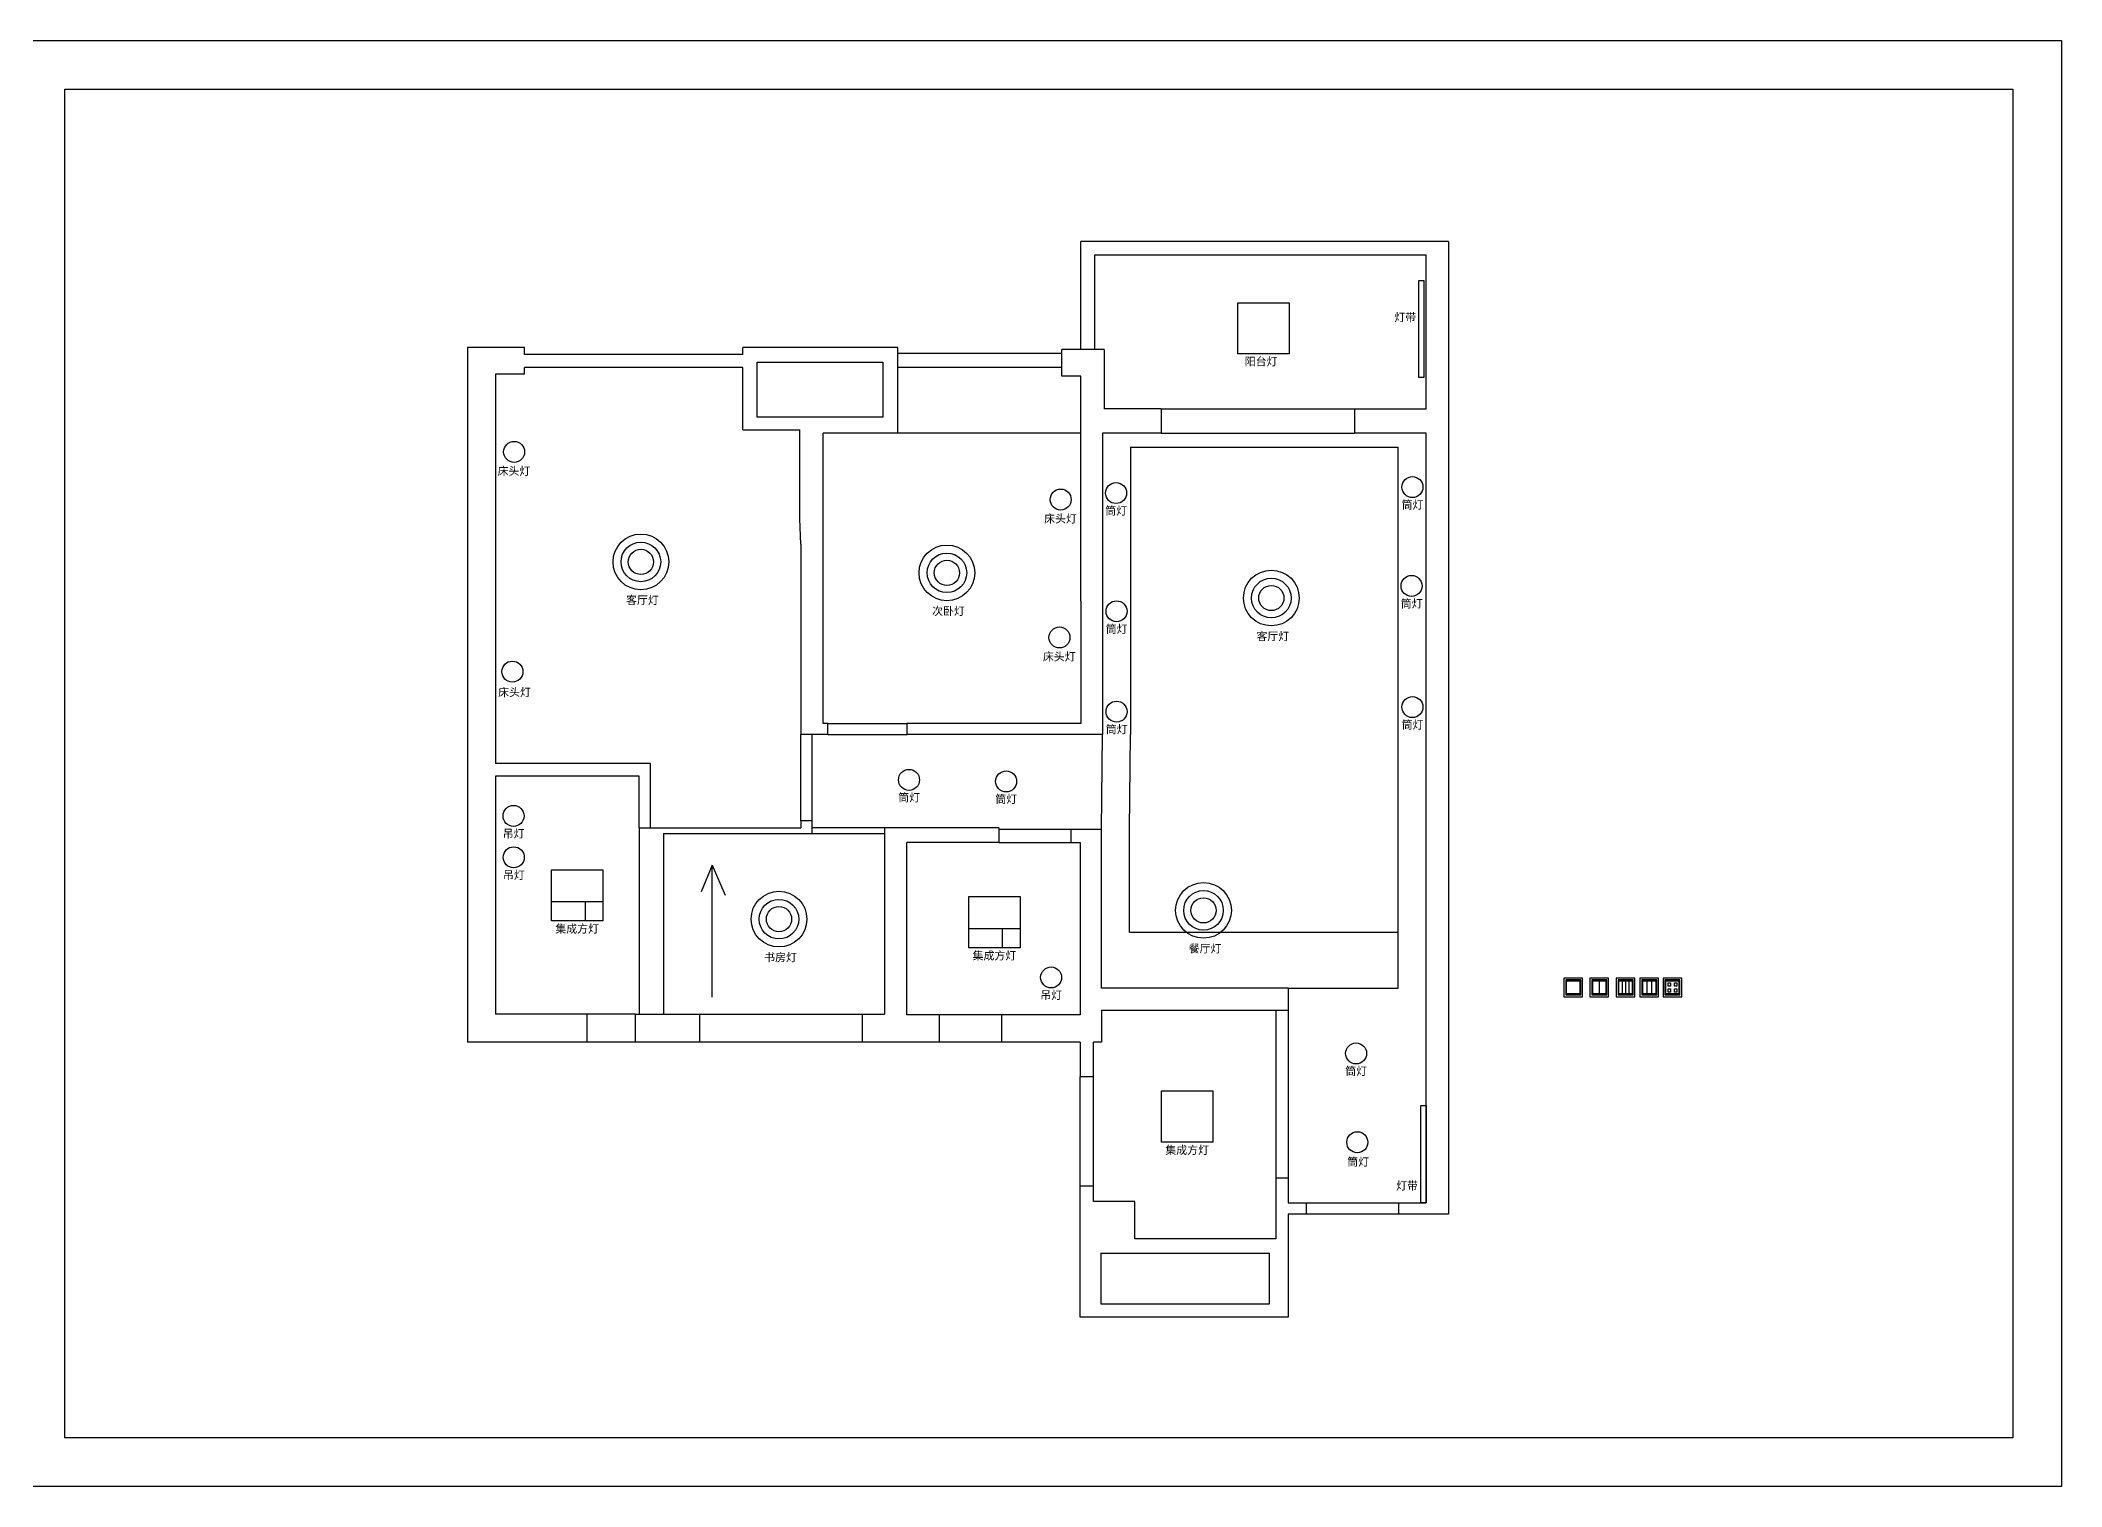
# Model space of a CAD drawing. Header units: millimetres. Extents: x -1666 to 220555, y -7114 to 28673.
# Drawn here: x 198913 to 220555, y -4928 to 10561 of the extents above; entities that cross this region are included whole.
import ezdxf

# ---------------------------------------------------------------- set-up
doc = ezdxf.new("R2010")
doc.units = ezdxf.units.MM
doc.header["$LTSCALE"] = 80
doc.styles.add('MtXpl_', font='')
doc.styles.get('MtXpl_').set_extended_font_data('SimSun')

msp = doc.modelspace()

# ---------------------------------------------------------------- linework, layer by layer
at = {"color": 2, "true_color": 0xf1eb1f}
for p, q in [((210054.911, 7251.211), (210054.911, 8406.211)), ((213989.911, 8406.211), (210054.911, 8406.211)), ((213749.911, 8261.211), (210199.911, 8261.211)), ((210199.911, 8261.211), (210199.911, 7251.211)), ((213749.911, 6616.211), (213749.911, 8261.211)), ((213989.911, 8406.211), (213989.911, -2008.789)), ((204094.911, 7271.211), (203484.911, 7271.211)), ((203484.911, 7271.211), (203484.911, -168.789)), ((204094.911, 7198.711), (204094.911, 7271.211)), ((206434.911, 7198.711), (204094.911, 7198.711)), ((208094.911, 7271.211), (206434.911, 7271.211)), ((206434.911, 7198.711), (206434.911, 7271.211)), ((208094.911, 7206.211), (208094.911, 7271.211)), ((209849.911, 7206.211), (208094.911, 7206.211)), ((209849.911, 6966.211), (209849.911, 7251.211)), ((210304.911, 7251.211), (209849.911, 7251.211)), ((210304.911, 7251.211), (210304.911, 6616.211)), ((203784.911, 6986.211), (203784.911, 2816.211)), ((204094.911, 6986.211), (203784.911, 6986.211)), ((204094.911, 6986.211), (204094.911, 7058.711)), ((206434.911, 7058.711), (204094.911, 7058.711)), ((206434.911, 6391.211), (206434.911, 7058.711)), ((206586.465, 7113.879), (207932.485, 7113.879)), ((206586.465, 6524.15), (206586.465, 7113.879)), ((207932.485, 7113.879), (207932.485, 6524.15)), ((209849.911, 7056.211), (208094.911, 7056.211)), ((208094.911, 6356.211), (208094.911, 7056.211)), ((210054.911, 6966.211), (209849.911, 6966.211)), ((210054.911, 4556.211), (210054.911, 6966.211)), ((207932.485, 6524.15), (206586.465, 6524.15)), ((210914.911, 6616.211), (210304.911, 6616.211)), ((210914.911, 6616.211), (210914.911, 6356.211)), ((212984.911, 6616.211), (212984.911, 6356.211)), ((212984.911, 6616.211), (213749.911, 6616.211)), ((206434.911, 6391.211), (207044.911, 6391.211)), ((207044.911, 5436.211), (207044.911, 6391.211)), ((207294.911, 3246.211), (207294.911, 6356.211)), ((210054.911, 6356.211), (208094.911, 6356.211)), ((210914.911, 6356.211), (210284.911, 6356.211)), ((210284.911, 6356.211), (210284.911, 3126.211)), ((213749.911, 6356.211), (212984.911, 6356.211)), ((213749.911, -1888.789), (213749.911, 6356.211)), ((210584.911, 6205.686), (210584.911, 3126.211)), ((213449.911, 411.211), (213449.911, 6205.686)), ((207054.911, 5166.211), (207044.911, 5436.211)), ((207054.911, 5166.211), (207054.911, 3126.211)), ((210054.911, 4556.211), (210054.911, 3246.211)), ((207344.911, 3246.211), (207294.911, 3246.211)), ((207344.911, 3126.211), (207294.911, 3126.211)), ((207344.911, 3126.211), (207344.911, 3246.211)), ((210054.911, 3246.211), (208194.911, 3246.211)), ((208194.911, 3126.211), (208194.911, 3246.211)), ((210284.911, 3126.211), (208194.911, 3126.211)), ((205444.911, 2816.211), (203784.911, 2816.211)), ((203784.911, 2681.211), (203784.911, 131.211)), ((205324.911, 2681.211), (203784.911, 2681.211)), ((207054.911, 2201.211), (207054.911, 2126.211)), ((207174.911, 2201.211), (207054.911, 2201.211)), ((207174.911, 2066.211), (207174.911, 2201.211)), ((205324.911, 2126.211), (207054.911, 2126.211)), ((205324.911, 2126.211), (205324.911, 131.211)), ((205584.911, 2066.211), (207174.911, 2066.211)), ((209174.911, 2126.211), (207949.911, 2126.211)), ((208189.911, 126.211), (208189.911, 1971.211)), ((209174.911, 1971.211), (208189.911, 1971.211)), ((209174.911, 2126.211), (209174.911, 1971.211)), ((210274.911, 2111.211), (209944.911, 2111.211)), ((209944.911, 2111.211), (209944.911, 1971.211)), ((209944.911, 1971.211), (210044.911, 1971.211)), ((210044.911, 1971.211), (210044.911, 126.211)), ((210274.911, 411.211), (210274.911, 2111.211)), ((210574.911, 1011.211), (210574.911, 2111.211)), ((212274.911, 411.211), (210274.911, 411.211)), ((212274.911, 411.211), (212274.911, -1888.789)), ((205279.911, 131.211), (203784.911, 131.211)), ((204764.911, 131.211), (204764.911, -168.789)), ((205279.911, 131.211), (205279.911, -168.789)), ((205969.911, 131.211), (205969.911, -168.789)), ((207714.911, -168.789), (207714.911, 131.211)), ((208534.911, 126.211), (208189.911, 126.211)), ((208534.911, 126.211), (208534.911, -168.789)), ((210044.911, 126.211), (208534.911, 126.211)), ((209204.911, 126.211), (209204.911, -168.789)), ((210274.911, 176.211), (212139.911, 176.211)), ((210274.911, 176.211), (210274.911, -168.789)), ((205279.911, -168.789), (203484.911, -168.789)), ((207714.911, -168.789), (205279.911, -168.789)), ((208534.911, -168.789), (207714.911, -168.789)), ((210044.911, -168.789), (208534.911, -168.789)), ((210044.911, -168.789), (210044.911, -538.789)), ((210274.911, -168.789), (210189.911, -168.789)), ((210189.911, -538.789), (210189.911, -168.789)), ((210189.911, -538.789), (210044.911, -538.789)), ((210189.911, -1708.789), (210044.911, -1708.789)), ((210189.911, -1873.789), (210189.911, -1708.789)), ((212274.911, -1623.789), (212139.911, -1623.789)), ((212139.911, -1673.789), (212139.911, -2273.789)), ((210629.911, -1873.789), (210189.911, -1873.789)), ((210629.911, -2273.789), (210629.911, -1873.789)), ((212274.911, -1888.789), (212469.911, -1888.789)), ((212469.911, -2008.789), (212469.911, -1888.789)), ((213459.911, -1888.789), (213749.911, -1888.789)), ((213459.911, -2008.789), (213459.911, -1888.789)), ((213459.911, -2008.789), (212274.911, -2008.789)), ((212274.911, -2008.789), (212274.911, -3113.789)), ((212274.911, -2008.789), (212274.911, -2273.789)), ((213989.911, -2008.789), (213459.911, -2008.789)), ((212139.911, -2273.789), (210629.911, -2273.789)), ((210267.588, -2429.205), (210267.588, -2969.183)), ((210267.588, -2429.205), (212074.32, -2429.205)), ((212074.32, -2969.183), (212074.32, -2429.205)), ((210267.588, -2969.183), (212074.32, -2969.183)), ((212274.911, -3113.789), (210044.911, -3113.789))]:
    msp.add_line(p, q, dxfattribs=at)
at = {"color": 41, "true_color": 0xf4ee51}
for p, q in [((208094.911, 7056.211), (208094.911, 7271.211)), ((210914.911, 6616.211), (212984.911, 6616.211)), ((208094.911, 6356.211), (207294.911, 6356.211)), ((210914.911, 6356.211), (212984.911, 6356.211)), ((207344.911, 3126.211), (207054.911, 3126.211)), ((207054.911, 2201.211), (207054.911, 3126.211)), ((207174.911, 2201.211), (207174.911, 3126.211)), ((207344.911, 3246.211), (208194.911, 3246.211)), ((207344.911, 3126.211), (208194.911, 3126.211)), ((205444.911, 2126.211), (205444.911, 2816.211)), ((205324.911, 2126.211), (205324.911, 2681.211)), ((205584.911, 2066.211), (205584.911, 131.211)), ((207949.911, 2126.211), (207174.911, 2126.211)), ((207174.911, 2066.211), (207949.911, 2066.211)), ((207949.911, 2126.211), (207949.911, 131.211)), ((209944.911, 2111.211), (209174.911, 2111.211)), ((209174.911, 1971.211), (209944.911, 1971.211)), ((205279.911, 131.211), (205324.911, 131.211)), ((205324.911, 131.211), (205584.911, 131.211)), ((205584.911, 131.211), (205969.911, 131.211)), ((205969.911, 131.211), (207714.911, 131.211)), ((207714.911, 131.211), (207949.911, 131.211)), ((212139.911, 176.211), (212139.911, 90.081)), ((212139.911, 176.211), (212274.911, 176.211)), ((212139.911, 90.081), (212139.911, -1673.789)), ((210044.911, -3113.789), (210044.911, -538.789)), ((210189.911, -1708.789), (210189.911, -538.789)), ((212469.911, -1888.789), (213459.911, -1888.789))]:
    msp.add_line(p, q, dxfattribs=at)
at = {"color": 3}
for p, q in [((210584.911, 6205.686), (213449.911, 6205.686)), ((210274.911, 2111.211), (210284.911, 3126.211)), ((210574.911, 2111.211), (210584.911, 3126.211)), ((206105.945, 1728.345), (205988.131, 1440.549)), ((206105.945, 315.527), (206105.945, 1728.345)), ((206105.945, 1728.345), (206243.395, 1407.845)), ((204385.152, 1337.069), (204934.778, 1337.069)), ((204744.078, 1337.069), (204744.078, 1129.846)), ((208852.872, 1049.627), (209402.498, 1049.627)), ((209211.797, 1049.627), (209211.797, 842.403)), ((210574.911, 1011.211), (213449.911, 1011.211)), ((215604.711, 487.22), (215604.711, 349.091)), ((215850.585, 487.22), (215850.585, 349.091)), ((215885.608, 487.22), (215885.608, 349.091)), ((215920.63, 487.22), (215920.63, 349.091)), ((216115.805, 487.22), (216115.805, 349.091)), ((216162.446, 487.22), (216162.446, 349.091)), ((212274.911, 411.211), (213449.911, 411.211))]:
    msp.add_line(p, q, dxfattribs=at)
at = {"color": 41, "true_color": 0xf4ee51}
for points in [[(198651.296, 10561.061), (220555.172, 10561.061), (220555.172, -4928.109), (198651.296, -4928.109)], [(198651.296, 10561.061), (220555.172, 10561.061), (220555.172, -4928.109), (198651.296, -4928.109)], [(199173.88, 10038.476), (220032.587, 10038.476), (220032.587, -4405.524), (199173.88, -4405.524)], [(199173.88, 10038.476), (220032.587, 10038.476), (220032.587, -4405.524), (199173.88, -4405.524)], [(215226.021, 318.807), (215426.021, 318.807), (215426.021, 518.807), (215226.021, 518.807)], [(215246.021, 338.807), (215406.021, 338.807), (215406.021, 498.807), (215246.021, 498.807)], [(215505.326, 318.807), (215705.326, 318.807), (215705.326, 518.807), (215505.326, 518.807)], [(215525.326, 338.807), (215685.326, 338.807), (215685.326, 498.807), (215525.326, 498.807)], [(215786.222, 318.807), (215986.222, 318.807), (215986.222, 518.807), (215786.222, 518.807)], [(215806.222, 338.807), (215966.222, 338.807), (215966.222, 498.807), (215806.222, 498.807)], [(216040.63, 318.807), (216240.63, 318.807), (216240.63, 518.807), (216040.63, 518.807)], [(216060.63, 338.807), (216220.63, 338.807), (216220.63, 498.807), (216060.63, 498.807)], [(216287.75, 318.807), (216487.75, 318.807), (216487.75, 518.807), (216287.75, 518.807)], [(216307.75, 338.807), (216467.75, 338.807), (216467.75, 498.807), (216307.75, 498.807)]]:
    msp.add_lwpolyline(points, close=True, dxfattribs=at)
at = {"color": 3}
for points in [[(213727.529, 6950.161), (213672.094, 6950.161), (213672.094, 7990.729), (213727.529, 7990.729)], [(211733.743, 7751.857), (212283.37, 7751.857), (212283.37, 7202.599), (211733.743, 7202.599)], [(204385.152, 1679.103), (204934.778, 1679.103), (204934.778, 1129.846), (204385.152, 1129.846)], [(208852.872, 1391.661), (209402.498, 1391.661), (209402.498, 842.403), (208852.872, 842.403)], [(215255.362, 487.22), (215395.451, 487.22), (215395.451, 349.091), (215255.362, 349.091)], [(215534.667, 487.22), (215674.756, 487.22), (215674.756, 349.091), (215534.667, 349.091)], [(215815.563, 487.22), (215955.652, 487.22), (215955.652, 349.091), (215815.563, 349.091)], [(216069.97, 487.22), (216210.06, 487.22), (216210.06, 349.091), (216069.97, 349.091)], [(216317.091, 487.22), (216457.18, 487.22), (216457.18, 349.091), (216317.091, 349.091)], [(216341.708, 467.61), (216366.26, 467.61), (216366.26, 430.412), (216341.708, 430.412)], [(216411.173, 467.61), (216435.724, 467.61), (216435.724, 430.412), (216411.173, 430.412)], [(216341.708, 403.707), (216366.26, 403.707), (216366.26, 366.509), (216341.708, 366.509)], [(216411.173, 404.174), (216435.724, 404.174), (216435.724, 366.976), (216411.173, 366.976)], [(210916.544, -691.18), (211466.17, -691.18), (211466.17, -1240.438), (210916.544, -1240.438)], [(213749.911, -1888.789), (213694.476, -1888.789), (213694.476, -848.221), (213749.911, -848.221)]]:
    msp.add_lwpolyline(points, close=True, dxfattribs=at)
for centre, radius in [((203985.178, 6153.892), 112.421), ((213604.314, 5777.126), 112.421), ((209837.632, 5643.331), 112.421), ((210430.723, 5713.223), 112.421), ((205342.541, 4975.217), 298.393), ((205342.541, 4975.217), 211.934), ((205342.541, 4975.217), 135.124), ((208619.515, 4858.119), 298.393), ((208619.515, 4858.119), 211.934), ((208619.515, 4858.119), 135.124), ((212093.178, 4588.72), 298.393), ((212093.178, 4588.72), 211.934), ((213594.728, 4718.336), 112.421), ((210435.794, 4446.766), 112.421), ((212093.178, 4588.72), 135.124), ((209824.587, 4166.141), 112.421), ((203966.412, 3800.389), 112.421), ((210435.882, 3371.922), 112.421), ((213604.409, 3420.734), 112.421), ((208213.349, 2641.361), 112.421), ((209253.578, 2624.728), 112.421), ((203978.376, 2255.127), 112.421), ((203980.929, 1811.626), 112.421), ((211367.156, 1243.469), 298.393), ((206821.209, 1149.673), 298.393), ((206821.209, 1149.673), 211.934), ((211367.156, 1243.469), 211.934), ((211367.156, 1243.469), 135.124), ((206821.209, 1149.673), 135.124), ((209735.214, 525.032), 112.421), ((213001.004, -288.781), 112.421), ((213013.786, -1240.402), 112.421)]:
    msp.add_circle(centre, radius, dxfattribs=at)

# ---------------------------------------------------------------- texts
at = {"color": 41, "true_color": 0xf4ee51, "style": 'MtXpl_'}
for s, p in [('灯带', (213410.343, 7552.957)), ('阳台灯', (211808.766, 7079.176)), ('床头灯', (203807.811, 5905.757)), ('筒灯', (213488.702, 5544.419)), ('床头灯', (209660.265, 5395.196)), ('筒灯', (210315.111, 5480.516)), ('客厅灯', (205183.698, 4522.772)), ('筒灯', (213479.116, 4485.63)), ('次卧灯', (208460.672, 4405.674)), ('筒灯', (210320.183, 4214.059)), ('客厅灯', (211934.335, 4136.275)), ('床头灯', (209647.22, 3918.006)), ('床头灯', (203813.986, 3536.286)), ('筒灯', (213488.798, 3188.027)), ('筒灯', (210320.271, 3139.215)), ('筒灯', (208097.738, 2408.654)), ('筒灯', (209137.967, 2392.022)), ('吊灯', (203862.764, 2022.421)), ('吊灯', (203865.317, 1578.919)), ('集成方灯', (204426.292, 1003.037)), ('餐厅灯', (211208.313, 791.024)), ('书房灯', (206662.366, 697.228)), ('集成方灯', (208894.012, 715.595)), ('吊灯', (209619.603, 292.325)), ('筒灯', (212885.393, -521.487)), ('集成方灯', (210957.684, -1367.247)), ('筒灯', (212905.994, -1493.194)), ('灯带', (213429.255, -1748.473))]:
    msp.add_text(s, height=85.705, dxfattribs=at).set_placement(p)

doc.saveas('drawing.dxf')
